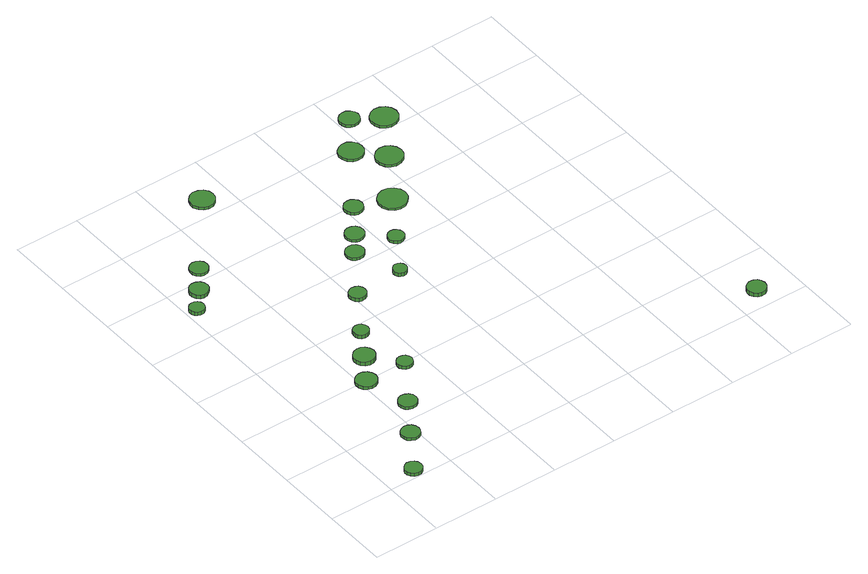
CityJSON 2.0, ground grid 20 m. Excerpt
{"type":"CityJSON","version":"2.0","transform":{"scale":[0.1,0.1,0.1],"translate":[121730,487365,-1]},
"CityObjects":{
"tree1":{"type":"SolitaryVegetationObject","attributes":{"function":"something"},"geometry":[{"type":"MultiSurface","lod":"1","boundaries":[[[0,1,2,3,4,5,6,7,8,9,10,11,12,13,14]],[[15,16,17,18,19,20,21,22,23,24,25,26,27,28,29]],[[0,29,28,1]],[[1,28,27,2]],[[2,27,26,3]],[[3,26,25,4]],[[4,25,24,5]],[[5,24,23,6]],[[6,23,22,7]],[[7,22,21,8]],[[8,21,20,9]],[[9,20,19,10]],[[10,19,18,11]],[[11,18,17,12]],[[12,17,16,13]],[[13,16,15,14]],[[14,15,29,0]]]}]},
"tree2":{"type":"SolitaryVegetationObject","attributes":{"function":"something"},"geometry":[{"type":"MultiSurface","lod":"1","boundaries":[[[30,31,32,33,34,35,36,37,38,39,40,41,42,43,44]],[[45,46,47,48,49,50,51,52,53,54,55,56,57,58,59]],[[30,59,58,31]],[[31,58,57,32]],[[32,57,56,33]],[[33,56,55,34]],[[34,55,54,35]],[[35,54,53,36]],[[36,53,52,37]],[[37,52,51,38]],[[38,51,50,39]],[[39,50,49,40]],[[40,49,48,41]],[[41,48,47,42]],[[42,47,46,43]],[[43,46,45,44]],[[44,45,59,30]]]}]},
"tree3":{"type":"SolitaryVegetationObject","attributes":{"function":"something"},"geometry":[{"type":"MultiSurface","lod":"1","boundaries":[[[60,61,62,63,64,65,66,67,68,69,70,71,72,73,74]],[[75,76,77,78,79,80,81,82,83,84,85,86,87,88,89]],[[60,89,88,61]],[[61,88,87,62]],[[62,87,86,63]],[[63,86,85,64]],[[64,85,84,65]],[[65,84,83,66]],[[66,83,82,67]],[[67,82,81,68]],[[68,81,80,69]],[[69,80,79,70]],[[70,79,78,71]],[[71,78,77,72]],[[72,77,76,73]],[[73,76,75,74]],[[74,75,89,60]]]}]},
"tree4":{"type":"SolitaryVegetationObject","attributes":{"function":"something"},"geometry":[{"type":"MultiSurface","lod":"1","boundaries":[[[90,91,92,93,94,95,96,97,98,99,100,101,102,103,104]],[[105,106,107,108,109,110,111,112,113,114,115,116,117,118,119]],[[90,119,118,91]],[[91,118,117,92]],[[92,117,116,93]],[[93,116,115,94]],[[94,115,114,95]],[[95,114,113,96]],[[96,113,112,97]],[[97,112,111,98]],[[98,111,110,99]],[[99,110,109,100]],[[100,109,108,101]],[[101,108,107,102]],[[102,107,106,103]],[[103,106,105,104]],[[104,105,119,90]]]}]},
"tree5":{"type":"SolitaryVegetationObject","attributes":{"function":"something"},"geometry":[{"type":"MultiSurface","lod":"1","boundaries":[[[120,121,122,123,124,125,126,127,128,129,130,131,132,133,134]],[[135,136,137,138,139,140,141,142,143,144,145,146,147,148,149]],[[120,149,148,121]],[[121,148,147,122]],[[122,147,146,123]],[[123,146,145,124]],[[124,145,144,125]],[[125,144,143,126]],[[126,143,142,127]],[[127,142,141,128]],[[128,141,140,129]],[[129,140,139,130]],[[130,139,138,131]],[[131,138,137,132]],[[132,137,136,133]],[[133,136,135,134]],[[134,135,149,120]]]}]},
"tree6":{"type":"SolitaryVegetationObject","attributes":{"function":"something"},"geometry":[{"type":"MultiSurface","lod":"1","boundaries":[[[150,151,152,153,154,155,156,157,158,159,160,161,162,163,164]],[[165,166,167,168,169,170,171,172,173,174,175,176,177,178,179]],[[150,179,178,151]],[[151,178,177,152]],[[152,177,176,153]],[[153,176,175,154]],[[154,175,174,155]],[[155,174,173,156]],[[156,173,172,157]],[[157,172,171,158]],[[158,171,170,159]],[[159,170,169,160]],[[160,169,168,161]],[[161,168,167,162]],[[162,167,166,163]],[[163,166,165,164]],[[164,165,179,150]]]}]},
"tree7":{"type":"SolitaryVegetationObject","attributes":{"function":"something"},"geometry":[{"type":"MultiSurface","lod":"1","boundaries":[[[180,181,182,183,184,185,186,187,188,189,190,191,192,193,194]],[[195,196,197,198,199,200,201,202,203,204,205,206,207,208,209]],[[180,209,208,181]],[[181,208,207,182]],[[182,207,206,183]],[[183,206,205,184]],[[184,205,204,185]],[[185,204,203,186]],[[186,203,202,187]],[[187,202,201,188]],[[188,201,200,189]],[[189,200,199,190]],[[190,199,198,191]],[[191,198,197,192]],[[192,197,196,193]],[[193,196,195,194]],[[194,195,209,180]]]}]},
"tree8":{"type":"SolitaryVegetationObject","attributes":{"function":"something"},"geometry":[{"type":"MultiSurface","lod":"1","boundaries":[[[210,211,212,213,214,215,216,217,218,219,220,221,222,223,224]],[[225,226,227,228,229,230,231,232,233,234,235,236,237,238,239]],[[210,239,238,211]],[[211,238,237,212]],[[212,237,236,213]],[[213,236,235,214]],[[214,235,234,215]],[[215,234,233,216]],[[216,233,232,217]],[[217,232,231,218]],[[218,231,230,219]],[[219,230,229,220]],[[220,229,228,221]],[[221,228,227,222]],[[222,227,226,223]],[[223,226,225,224]],[[224,225,239,210]]]}]},
"tree9":{"type":"SolitaryVegetationObject","attributes":{"function":"something"},"geometry":[{"type":"MultiSurface","lod":"1","boundaries":[[[240,241,242,243,244,245,246,247,248,249,250,251,252,253,254]],[[255,256,257,258,259,260,261,262,263,264,265,266,267,268,269]],[[240,269,268,241]],[[241,268,267,242]],[[242,267,266,243]],[[243,266,265,244]],[[244,265,264,245]],[[245,264,263,246]],[[246,263,262,247]],[[247,262,261,248]],[[248,261,260,249]],[[249,260,259,250]],[[250,259,258,251]],[[251,258,257,252]],[[252,257,256,253]],[[253,256,255,254]],[[254,255,269,240]]]}]},
"tree10":{"type":"SolitaryVegetationObject","attributes":{"function":"something"},"geometry":[{"type":"MultiSurface","lod":"1","boundaries":[[[270,271,272,273,274,275,276,277,278,279,280,281,282,283,284]],[[285,286,287,288,289,290,291,292,293,294,295,296,297,298,299]],[[270,299,298,271]],[[271,298,297,272]],[[272,297,296,273]],[[273,296,295,274]],[[274,295,294,275]],[[275,294,293,276]],[[276,293,292,277]],[[277,292,291,278]],[[278,291,290,279]],[[279,290,289,280]],[[280,289,288,281]],[[281,288,287,282]],[[282,287,286,283]],[[283,286,285,284]],[[284,285,299,270]]]}]},
"tree11":{"type":"SolitaryVegetationObject","attributes":{"function":"something"},"geometry":[{"type":"MultiSurface","lod":"1","boundaries":[[[300,301,302,303,304,305,306,307,308,309,310,311,312,313,314]],[[315,316,317,318,319,320,321,322,323,324,325,326,327,328,329]],[[300,329,328,301]],[[301,328,327,302]],[[302,327,326,303]],[[303,326,325,304]],[[304,325,324,305]],[[305,324,323,306]],[[306,323,322,307]],[[307,322,321,308]],[[308,321,320,309]],[[309,320,319,310]],[[310,319,318,311]],[[311,318,317,312]],[[312,317,316,313]],[[313,316,315,314]],[[314,315,329,300]]]}]},
"tree12":{"type":"SolitaryVegetationObject","attributes":{"function":"something"},"geometry":[{"type":"MultiSurface","lod":"1","boundaries":[[[330,331,332,333,334,335,336,337,338,339,340,341,342,343,344]],[[345,346,347,348,349,350,351,352,353,354,355,356,357,358,359]],[[330,359,358,331]],[[331,358,357,332]],[[332,357,356,333]],[[333,356,355,334]],[[334,355,354,335]],[[335,354,353,336]],[[336,353,352,337]],[[337,352,351,338]],[[338,351,350,339]],[[339,350,349,340]],[[340,349,348,341]],[[341,348,347,342]],[[342,347,346,343]],[[343,346,345,344]],[[344,345,359,330]]]}]},
"tree13":{"type":"SolitaryVegetationObject","attributes":{"function":"something"},"geometry":[{"type":"MultiSurface","lod":"1","boundaries":[[[360,361,362,363,364,365,366,367,368,369,370,371,372,373,374]],[[375,376,377,378,379,380,381,382,383,384,385,386,387,388,389]],[[360,389,388,361]],[[361,388,387,362]],[[362,387,386,363]],[[363,386,385,364]],[[364,385,384,365]],[[365,384,383,366]],[[366,383,382,367]],[[367,382,381,368]],[[368,381,380,369]],[[369,380,379,370]],[[370,379,378,371]],[[371,378,377,372]],[[372,377,376,373]],[[373,376,375,374]],[[374,375,389,360]]]}]},
"tree14":{"type":"SolitaryVegetationObject","attributes":{"function":"something"},"geometry":[{"type":"MultiSurface","lod":"1","boundaries":[[[390,391,392,393,394,395,396,397,398,399,400,401,402,403,404]],[[405,406,407,408,409,410,411,412,413,414,415,416,417,418,419]],[[390,419,418,391]],[[391,418,417,392]],[[392,417,416,393]],[[393,416,415,394]],[[394,415,414,395]],[[395,414,413,396]],[[396,413,412,397]],[[397,412,411,398]],[[398,411,410,399]],[[399,410,409,400]],[[400,409,408,401]],[[401,408,407,402]],[[402,407,406,403]],[[403,406,405,404]],[[404,405,419,390]]]}]},
"tree15":{"type":"SolitaryVegetationObject","attributes":{"function":"something"},"geometry":[{"type":"MultiSurface","lod":"1","boundaries":[[[420,421,422,423,424,425,426,427,428,429,430,431,432,433,434]],[[435,436,437,438,439,440,441,442,443,444,445,446,447,448,449]],[[420,449,448,421]],[[421,448,447,422]],[[422,447,446,423]],[[423,446,445,424]],[[424,445,444,425]],[[425,444,443,426]],[[426,443,442,427]],[[427,442,441,428]],[[428,441,440,429]],[[429,440,439,430]],[[430,439,438,431]],[[431,438,437,432]],[[432,437,436,433]],[[433,436,435,434]],[[434,435,449,420]]]}]},
"tree16":{"type":"SolitaryVegetationObject","attributes":{"function":"something"},"geometry":[{"type":"MultiSurface","lod":"1","boundaries":[[[450,451,452,453,454,455,456,457,458,459,460,461,462,463,464]],[[465,466,467,468,469,470,471,472,473,474,475,476,477,478,479]],[[450,479,478,451]],[[451,478,477,452]],[[452,477,476,453]],[[453,476,475,454]],[[454,475,474,455]],[[455,474,473,456]],[[456,473,472,457]],[[457,472,471,458]],[[458,471,470,459]],[[459,470,469,460]],[[460,469,468,461]],[[461,468,467,462]],[[462,467,466,463]],[[463,466,465,464]],[[464,465,479,450]]]}]},
"tree17":{"type":"SolitaryVegetationObject","attributes":{"function":"something"},"geometry":[{"type":"MultiSurface","lod":"1","boundaries":[[[480,481,482,483,484,485,486,487,488,489,490,491,492,493,494]],[[495,496,497,498,499,500,501,502,503,504,505,506,507,508,509]],[[480,509,508,481]],[[481,508,507,482]],[[482,507,506,483]],[[483,506,505,484]],[[484,505,504,485]],[[485,504,503,486]],[[486,503,502,487]],[[487,502,501,488]],[[488,501,500,489]],[[489,500,499,490]],[[490,499,498,491]],[[491,498,497,492]],[[492,497,496,493]],[[493,496,495,494]],[[494,495,509,480]]]}]},
"tree18":{"type":"SolitaryVegetationObject","attributes":{"function":"something"},"geometry":[{"type":"MultiSurface","lod":"1","boundaries":[[[510,511,512,513,514,515,516,517,518,519,520,521,522,523,524]],[[525,526,527,528,529,530,531,532,533,534,535,536,537,538,539]],[[510,539,538,511]],[[511,538,537,512]],[[512,537,536,513]],[[513,536,535,514]],[[514,535,534,515]],[[515,534,533,516]],[[516,533,532,517]],[[517,532,531,518]],[[518,531,530,519]],[[519,530,529,520]],[[520,529,528,521]],[[521,528,527,522]],[[522,527,526,523]],[[523,526,525,524]],[[524,525,539,510]]]}]},
"tree19":{"type":"SolitaryVegetationObject","attributes":{"function":"something"},"geometry":[{"type":"MultiSurface","lod":"1","boundaries":[[[540,541,542,543,544,545,546,547,548,549,550,551,552,553,554]],[[555,556,557,558,559,560,561,562,563,564,565,566,567,568,569]],[[540,569,568,541]],[[541,568,567,542]],[[542,567,566,543]],[[543,566,565,544]],[[544,565,564,545]],[[545,564,563,546]],[[546,563,562,547]],[[547,562,561,548]],[[548,561,560,549]],[[549,560,559,550]],[[550,559,558,551]],[[551,558,557,552]],[[552,557,556,553]],[[553,556,555,554]],[[554,555,569,540]]]}]},
"tree20":{"type":"SolitaryVegetationObject","attributes":{"function":"something"},"geometry":[{"type":"MultiSurface","lod":"1","boundaries":[[[570,571,572,573,574,575,576,577,578,579,580,581,582,583,584]],[[585,586,587,588,589,590,591,592,593,594,595,596,597,598,599]],[[570,599,598,571]],[[571,598,597,572]],[[572,597,596,573]],[[573,596,595,574]],[[574,595,594,575]],[[575,594,593,576]],[[576,593,592,577]],[[577,592,591,578]],[[578,591,590,579]],[[579,590,589,580]],[[580,589,588,581]],[[581,588,587,582]],[[582,587,586,583]],[[583,586,585,584]],[[584,585,599,570]]]}]},
"tree21":{"type":"SolitaryVegetationObject","attributes":{"function":"something"},"geometry":[{"type":"MultiSurface","lod":"1","boundaries":[[[600,601,602,603,604,605,606,607,608,609,610,611,612,613,614]],[[615,616,617,618,619,620,621,622,623,624,625,626,627,628,629]],[[600,629,628,601]],[[601,628,627,602]],[[602,627,626,603]],[[603,626,625,604]],[[604,625,624,605]],[[605,624,623,606]],[[606,623,622,607]],[[607,622,621,608]],[[608,621,620,609]],[[609,620,619,610]],[[610,619,618,611]],[[611,618,617,612]],[[612,617,616,613]],[[613,616,615,614]],[[614,615,629,600]]]}]},
"tree22":{"type":"SolitaryVegetationObject","attributes":{"function":"something"},"geometry":[{"type":"MultiSurface","lod":"1","boundaries":[[[630,631,632,633,634,635,636,637,638,639,640,641,642,643,644]],[[645,646,647,648,649,650,651,652,653,654,655,656,657,658,659]],[[630,659,658,631]],[[631,658,657,632]],[[632,657,656,633]],[[633,656,655,634]],[[634,655,654,635]],[[635,654,653,636]],[[636,653,652,637]],[[637,652,651,638]],[[638,651,650,639]],[[639,650,649,640]],[[640,649,648,641]],[[641,648,647,642]],[[642,647,646,643]],[[643,646,645,644]],[[644,645,659,630]]]}]},
"tree23":{"type":"SolitaryVegetationObject","attributes":{"function":"something"},"geometry":[{"type":"MultiSurface","lod":"1","boundaries":[[[660,661,662,663,664,665,666,667,668,669,670,671,672,673,674]],[[675,676,677,678,679,680,681,682,683,684,685,686,687,688,689]],[[660,689,688,661]],[[661,688,687,662]],[[662,687,686,663]],[[663,686,685,664]],[[664,685,684,665]],[[665,684,683,666]],[[666,683,682,667]],[[667,682,681,668]],[[668,681,680,669]],[[669,680,679,670]],[[670,679,678,671]],[[671,678,677,672]],[[672,677,676,673]],[[673,676,675,674]],[[674,675,689,660]]]}]}
},
"vertices":[
[123,29,16],[121,40,16],[115,48,16],[105,54,16],[94,55,16],[84,52,16],[76,44,16],[71,34,16],[71,24,16],[76,14,16],[84,6,16],[94,3,16],[105,4,16],[115,9,16],[121,18,16],[121,18,6],[115,9,6],[105,4,6],[94,3,6],[84,6,6],[76,14,6],[71,24,6],[71,34,6],[76,44,6],[84,52,6],[94,55,6],[105,54,6],[115,48,6],[121,40,6],[123,29,6],
[209,153,15],[207,164,15],[200,174,15],[190,180,15],[178,181,15],[167,177,15],[158,170,15],[154,159,15],[154,147,15],[158,137,15],[167,129,15],[178,125,15],[190,126,15],[200,132,15],[207,142,15],[207,142,6],[200,132,6],[190,126,6],[178,125,6],[167,129,6],[158,137,6],[154,147,6],[154,159,6],[158,170,6],[167,177,6],[178,181,6],[190,180,6],[200,174,6],[207,164,6],[209,153,6],
[52,904,24],[50,913,24],[45,921,24],[36,925,24],[27,926,24],[18,924,24],[11,917,24],[7,909,24],[7,899,24],[11,891,24],[18,884,24],[27,882,24],[36,882,24],[45,887,24],[50,895,24],[50,895,12],[45,887,12],[36,882,12],[27,882,12],[18,884,12],[11,891,12],[7,899,12],[7,909,12],[11,917,12],[18,924,12],[27,926,12],[36,925,12],[45,921,12],[50,913,12],[52,904,12],
[281,260,15],[279,272,15],[272,281,15],[262,287,15],[250,288,15],[239,284,15],[231,277,15],[226,266,15],[226,255,15],[231,244,15],[239,236,15],[250,233,15],[262,234,15],[272,240,15],[279,249,15],[279,249,6],[272,240,6],[262,234,6],[250,233,6],[239,236,6],[231,244,6],[226,255,6],[226,266,6],[231,277,6],[239,284,6],[250,288,6],[262,287,6],[272,281,6],[279,272,6],[281,260,6],
[248,395,17],[245,408,17],[237,419,17],[226,426,17],[213,427,17],[200,423,17],[190,414,17],[185,402,17],[185,389,17],[190,377,17],[200,368,17],[213,364,17],[226,365,17],[237,372,17],[245,382,17],[245,382,7],[237,372,7],[226,365,7],[213,364,7],[200,368,7],[190,377,7],[185,389,7],[185,402,7],[190,414,7],[200,423,7],[213,427,7],[226,426,7],[237,419,7],[245,408,7],[248,395,7],
[112,966,19],[109,978,19],[102,987,19],[92,993,19],[80,994,19],[69,991,19],[60,983,19],[55,972,19],[55,960,19],[60,949,19],[69,941,19],[80,937,19],[92,939,19],[102,945,19],[109,954,19],[109,954,7],[102,945,7],[92,939,7],[80,937,7],[69,941,7],[60,949,7],[55,960,7],[55,972,7],[60,983,7],[69,991,7],[80,994,7],[92,993,7],[102,987,7],[109,978,7],[112,966,7],
[303,477,20],[300,490,20],[292,501,20],[281,508,20],[268,509,20],[255,505,20],[245,496,20],[240,484,20],[240,471,20],[245,459,20],[255,450,20],[268,446,20],[281,447,20],[292,454,20],[300,464,20],[300,464,7],[292,454,7],[281,447,7],[268,446,7],[255,450,7],[245,459,7],[240,471,7],[240,484,7],[245,496,7],[255,505,7],[268,509,7],[281,508,7],[292,501,7],[300,490,7],[303,477,7],
[166,1039,15],[164,1050,15],[157,1059,15],[147,1065,15],[136,1066,15],[125,1063,15],[116,1055,15],[112,1045,15],[112,1033,15],[116,1023,15],[125,1015,15],[136,1012,15],[147,1013,15],[157,1019,15],[164,1028,15],[164,1028,7],[157,1019,7],[147,1013,7],[136,1012,7],[125,1015,7],[116,1023,7],[112,1033,7],[112,1045,7],[116,1055,7],[125,1063,7],[136,1066,7],[147,1065,7],[157,1059,7],[164,1050,7],[166,1039,7],
[368,393,18],[365,403,18],[360,411,18],[351,416,18],[342,417,18],[332,414,18],[325,407,18],[321,398,18],[321,388,18],[325,380,18],[332,373,18],[342,370,18],[351,371,18],[360,376,18],[365,384,18],[365,384,7],[360,376,7],[351,371,7],[342,370,7],[332,373,7],[325,380,7],[321,388,7],[321,398,7],[325,407,7],[332,414,7],[342,417,7],[351,416,7],[360,411,7],[365,403,7],[368,393,7],
[347,562,24],[345,571,24],[339,579,24],[331,584,24],[321,585,24],[312,582,24],[304,575,24],[301,566,24],[301,557,24],[304,548,24],[312,541,24],[321,538,24],[331,539,24],[339,544,24],[345,552,24],[345,552,12],[339,544,12],[331,539,12],[321,538,12],[312,541,12],[304,548,12],[301,557,12],[301,566,12],[304,575,12],[312,582,12],[321,585,12],[331,584,12],[339,579,12],[345,571,12],[347,562,12],
[435,690,25],[433,700,25],[427,709,25],[418,714,25],[407,715,25],[397,712,25],[389,705,25],[385,695,25],[385,685,25],[389,675,25],[397,668,25],[407,665,25],[418,666,25],[427,671,25],[433,680,25],[433,680,13],[427,671,13],[418,666,13],[407,665,13],[397,668,13],[389,675,13],[385,685,13],[385,695,13],[389,705,13],[397,712,13],[407,715,13],[418,714,13],[427,709,13],[433,700,13],[435,690,13],
[354,1260,16],[351,1275,16],[342,1288,16],[328,1295,16],[313,1297,16],[299,1292,16],[288,1282,16],[281,1268,16],[281,1253,16],[288,1239,16],[299,1229,16],[313,1224,16],[328,1225,16],[342,1233,16],[351,1245,16],[351,1245,7],[342,1233,7],[328,1225,7],[313,1224,7],[299,1229,7],[288,1239,7],[281,1253,7],[281,1268,7],[288,1282,7],[299,1292,7],[313,1297,7],[328,1295,7],[342,1288,7],[351,1275,7],[354,1260,7],
[541,838,16],[539,850,16],[532,859,16],[522,865,16],[510,866,16],[499,863,16],[490,855,16],[486,844,16],[486,833,16],[490,822,16],[499,814,16],[510,811,16],[522,812,16],[532,818,16],[539,827,16],[539,827,7],[532,818,7],[522,812,7],[510,811,7],[499,814,7],[490,822,7],[486,833,7],[486,844,7],[490,855,7],[499,863,7],[510,866,7],[522,865,7],[532,859,7],[539,850,7],[541,838,7],
[584,705,22],[582,713,22],[577,720,22],[570,724,22],[561,725,22],[553,722,22],[547,717,22],[543,709,22],[543,700,22],[547,692,22],[553,687,22],[561,684,22],[570,685,22],[577,689,22],[582,696,22],[582,696,9],[577,689,9],[570,685,9],[561,684,9],[553,687,9],[547,692,9],[543,700,9],[543,709,9],[547,717,9],[553,722,9],[561,725,9],[570,724,9],[577,720,9],[582,713,9],[584,705,9],
[587,900,15],[585,912,15],[578,922,15],[567,928,15],[555,929,15],[544,925,15],[535,917,15],[530,906,15],[530,894,15],[535,883,15],[544,875,15],[555,872,15],[567,873,15],[578,879,15],[585,889,15],[585,889,7],[578,879,7],[567,873,7],[555,872,7],[544,875,7],[535,883,7],[530,894,7],[530,906,7],[535,917,7],[544,925,7],[555,929,7],[567,928,7],[578,922,7],[585,912,7],[587,900,7],
[666,824,16],[664,834,16],[658,843,16],[649,848,16],[638,849,16],[629,846,16],[621,839,16],[617,829,16],[617,819,16],[621,810,16],[629,803,16],[638,799,16],[649,801,16],[658,806,16],[664,814,16],[664,814,7],[658,806,7],[649,801,7],[638,799,7],[629,803,7],[621,810,7],[617,819,7],[617,829,7],[621,839,7],[629,846,7],[638,849,7],[649,848,7],[658,843,7],[664,834,7],[666,824,7],
[651,990,16],[649,1002,16],[642,1011,16],[632,1017,16],[620,1018,16],[609,1015,16],[600,1007,16],[596,996,16],[596,984,16],[600,974,16],[609,966,16],[620,962,16],[632,963,16],[642,969,16],[649,979,16],[649,979,7],[642,969,7],[632,963,7],[620,962,7],[609,966,7],[600,974,7],[596,984,7],[596,996,7],[600,1007,7],[609,1015,7],[620,1018,7],[632,1017,7],[642,1011,7],[649,1002,7],[651,990,7],
[772,955,14],[768,973,14],[757,987,14],[742,996,14],[724,998,14],[707,992,14],[693,980,14],[686,964,14],[686,946,14],[693,929,14],[707,917,14],[724,912,14],[742,914,14],[757,923,14],[768,937,14],[768,937,7],[757,923,7],[742,914,7],[724,912,7],[707,917,7],[693,929,7],[686,946,7],[686,964,7],[693,980,7],[707,992,7],[724,998,7],[742,996,7],[757,987,7],[768,973,7],[772,955,7],
[794,1178,15],[791,1193,15],[782,1206,15],[769,1214,15],[753,1215,15],[739,1210,15],[727,1200,15],[721,1186,15],[721,1171,15],[727,1157,15],[739,1146,15],[753,1142,15],[769,1143,15],[782,1151,15],[791,1163,15],[791,1163,7],[782,1151,7],[769,1143,7],[753,1142,7],[739,1146,7],[727,1157,7],[721,1171,7],[721,1186,7],[727,1200,7],[739,1210,7],[753,1215,7],[769,1214,7],[782,1206,7],[791,1193,7],[794,1178,7],
[869,1101,15],[865,1118,15],[855,1131,15],[841,1140,15],[824,1141,15],[808,1136,15],[796,1125,15],[789,1110,15],[789,1093,15],[796,1077,15],[808,1066,15],[824,1061,15],[841,1063,15],[855,1071,15],[865,1085,15],[865,1085,7],[855,1071,7],[841,1063,7],[824,1061,7],[808,1066,7],[796,1077,7],[789,1093,7],[789,1110,7],[796,1125,7],[808,1136,7],[824,1141,7],[841,1140,7],[855,1131,7],[865,1118,7],[869,1101,7],
[866,1289,15],[863,1301,15],[856,1311,15],[845,1318,15],[832,1319,15],[821,1315,15],[811,1307,15],[806,1295,15],[806,1283,15],[811,1271,15],[821,1263,15],[832,1259,15],[845,1261,15],[856,1267,15],[863,1277,15],[863,1277,7],[856,1267,7],[845,1261,7],[832,1259,7],[821,1263,7],[811,1271,7],[806,1283,7],[806,1295,7],[811,1307,7],[821,1315,7],[832,1319,7],[845,1318,7],[856,1311,7],[863,1301,7],[866,1289,7],
[956,1239,15],[952,1255,15],[942,1269,15],[927,1277,15],[911,1279,15],[895,1274,15],[882,1262,15],[875,1247,15],[875,1230,15],[882,1215,15],[895,1203,15],[911,1198,15],[927,1200,15],[942,1208,15],[952,1222,15],[952,1222,7],[942,1208,7],[927,1200,7],[911,1198,7],[895,1203,7],[882,1215,7],[875,1230,7],[875,1247,7],[882,1262,7],[895,1274,7],[911,1279,7],[927,1277,7],[942,1269,7],[952,1255,7],[956,1239,7],
[1304,56,31],[1301,67,31],[1295,77,31],[1284,83,31],[1272,84,31],[1261,80,31],[1252,72,31],[1247,61,31],[1247,50,31],[1252,39,31],[1261,31,31],[1272,27,31],[1284,28,31],[1295,34,31],[1301,44,31],[1301,44,18],[1295,34,18],[1284,28,18],[1272,27,18],[1261,31,18],[1252,39,18],[1247,50,18],[1247,61,18],[1252,72,18],[1261,80,18],[1272,84,18],[1284,83,18],[1295,77,18],[1301,67,18],[1304,56,18]
]}
